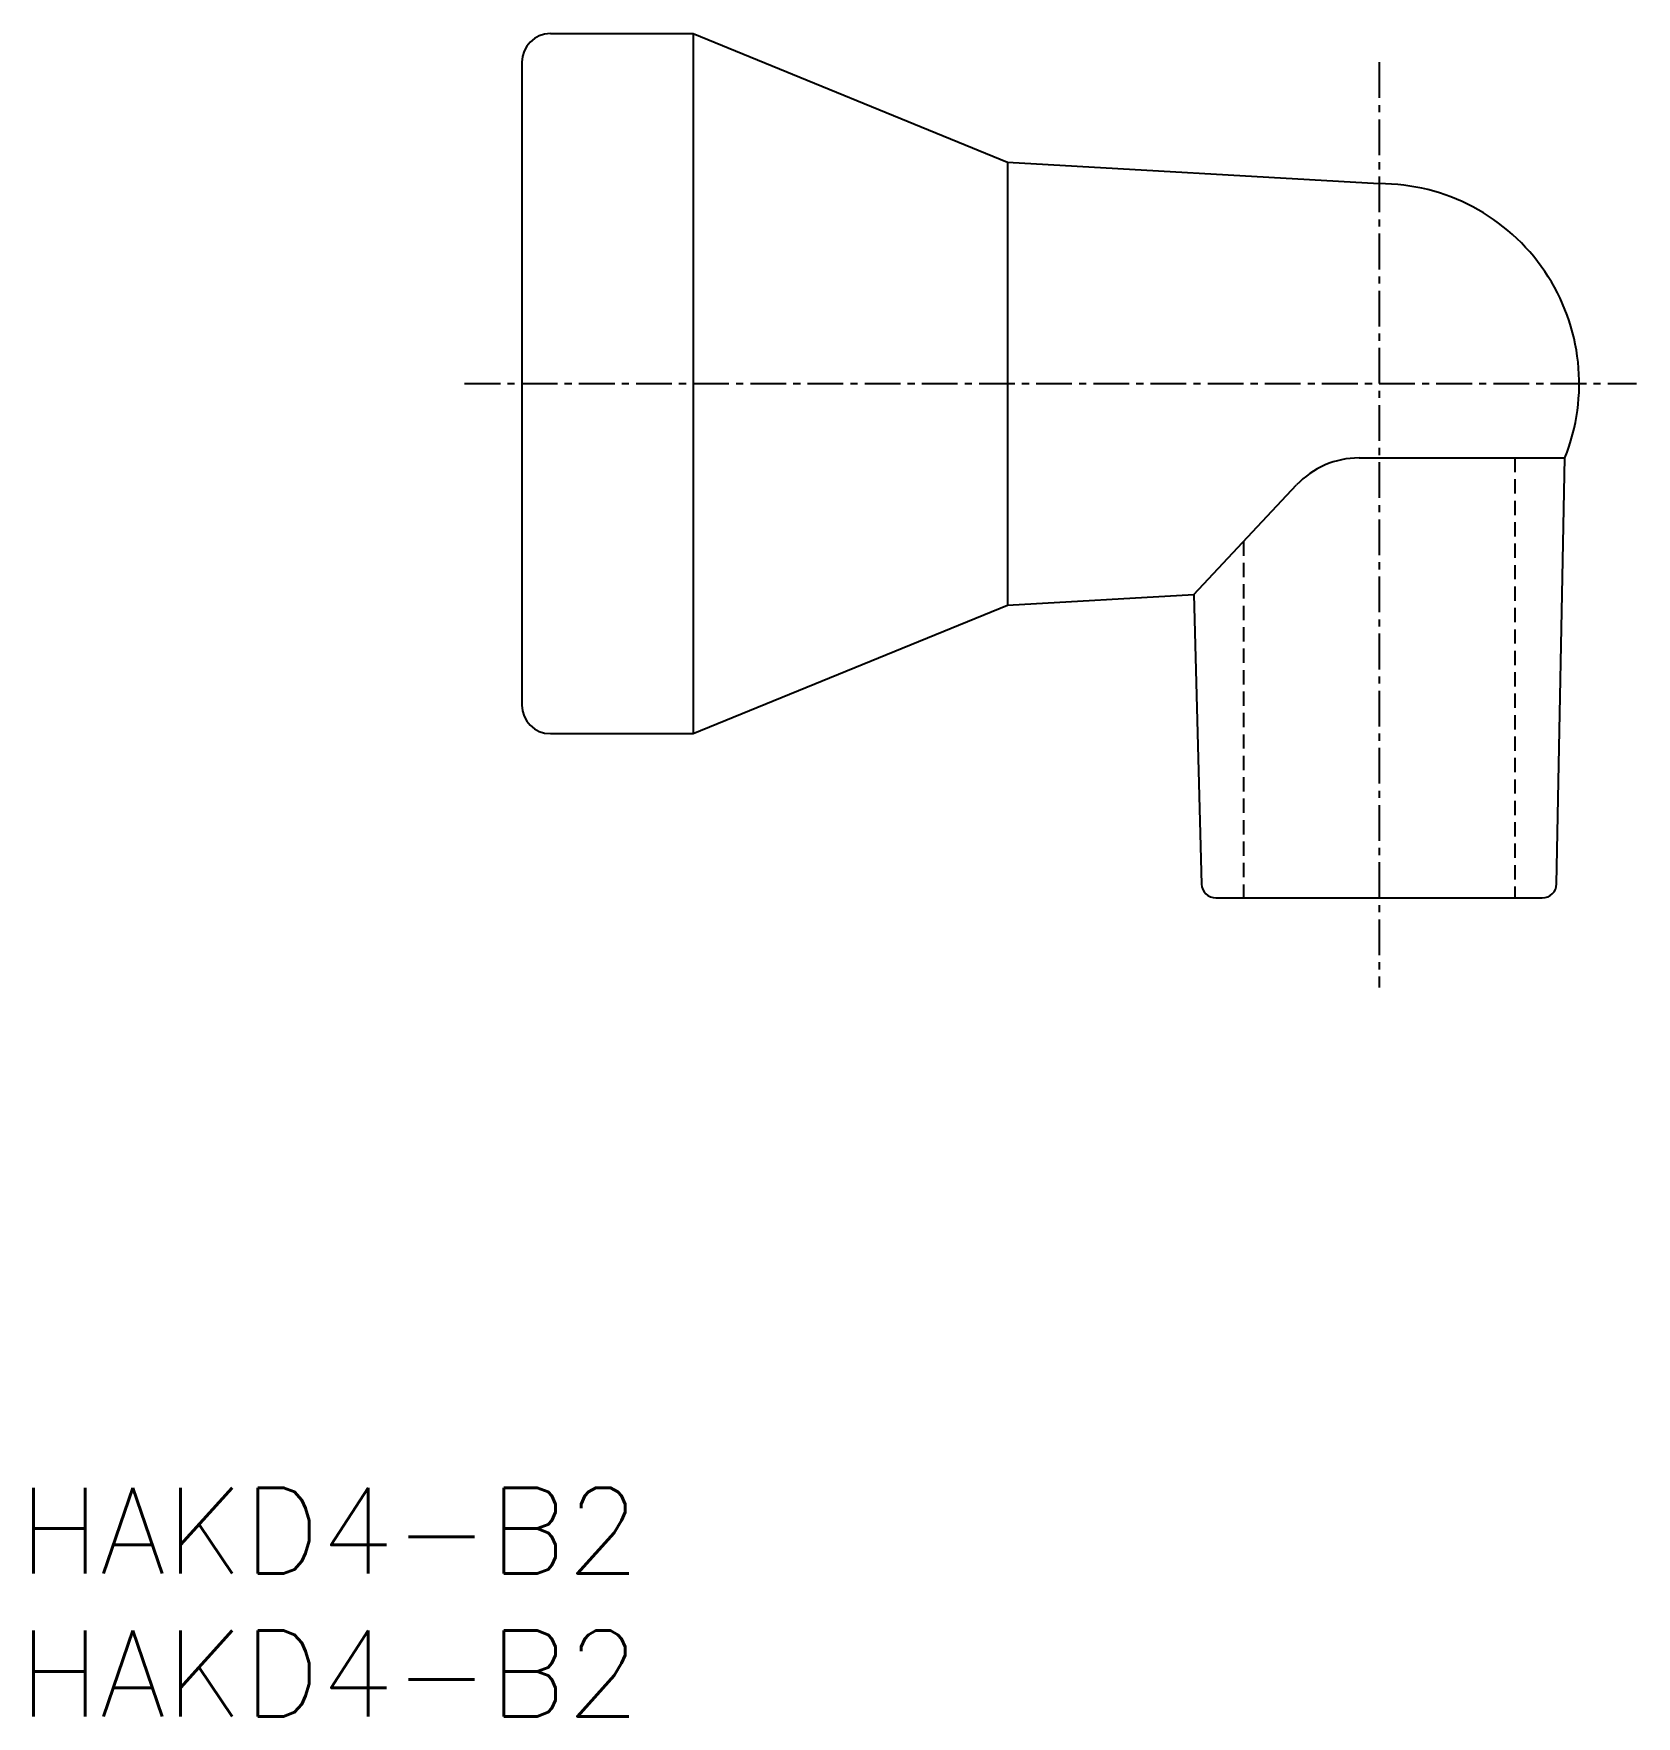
# Model space of a CAD drawing. Extents: x 0.5 to 56.6, y 0 to 58.9.
import ezdxf
from ezdxf.enums import TextEntityAlignment as Align

# ---------------------------------------------------------------- set-up
doc = ezdxf.new("R2010")
doc.units = 0
doc.linetypes.add('CENTER', pattern=[2, 1.25, -0.25, 0.25, -0.25])
doc.linetypes.add('DASHED', pattern=[0.75, 0.5, -0.25])
doc.layers.get('0').update_dxf_attribs({"linetype": 'CONTINUOUS'})
doc.layers.add('CENTER', color=1, linetype='CENTER')
doc.styles.get("Standard").update_dxf_attribs({"font": 'txt.shx', "bigfont": '@extfont2.shx'})

msp = doc.modelspace()

# ---------------------------------------------------------------- linework, layer by layer
at = {"color": 7, "linetype": 'CONTINUOUS'}
for p, q in [((18.595, 58.894), (23.595, 58.894)), ((23.595, 58.894), (23.595, 34.394)), ((23.595, 58.894), (34.595, 54.394)), ((17.595, 57.894), (17.595, 35.394)), ((17.595, 54.644), (17.595, 38.644)), ((34.595, 54.394), (47.595, 53.644)), ((34.595, 54.394), (34.595, 38.894)), ((46.892, 44.045), (54.095, 44.045)), ((53.804, 29.134), (54.095, 44.045)), ((41.105, 39.269), (44.706, 43.1)), ((23.595, 34.394), (34.595, 38.894)), ((34.595, 38.894), (41.105, 39.269)), ((41.105, 39.269), (41.381, 29.13)), ((18.595, 34.394), (23.595, 34.394)), ((41.881, 28.644), (53.304, 28.644))]:
    msp.add_line(p, q, dxfattribs=at)
at = {"color": 3, "linetype": 'DASHED'}
for p, q in [((52.345, 44.045), (52.345, 28.644)), ((42.845, 41.12), (42.845, 28.644))]:
    msp.add_line(p, q, dxfattribs=at)
at = {"color": 7, "linetype": 'CONTINUOUS'}
for centre, radius, start, end in [((18.595, 57.894), 1, 90, 180), ((47.595, 46.644), 7, 338.21321, 90), ((46.892, 41.045), 3, 90, 136.77474), ((18.595, 35.394), 1, 180, 270), ((41.881, 29.144), 0.5, 181.5591, 270), ((53.304, 29.144), 0.5, 270, 358.88413)]:
    msp.add_arc(centre, radius, start, end, dxfattribs=at)
at = {"layer": 'CENTER', "color": 1}
msp.add_line((47.595, 57.894), (47.595, 25.511), dxfattribs=at)
at = {"layer": 'CENTER', "color": 1, "linetype": 'CENTER'}
msp.add_line((15.595, 46.644), (56.595, 46.644), dxfattribs=at)

# ---------------------------------------------------------------- texts
at = {"color": 7, "linetype": 'CONTINUOUS'}
for p in [(0, 6.5), (0, 1.5)]:
    msp.add_text('HAKD4-B2', height=3, dxfattribs=at).set_placement(p, align=Align.MIDDLE_LEFT)

doc.saveas('drawing.dxf')
